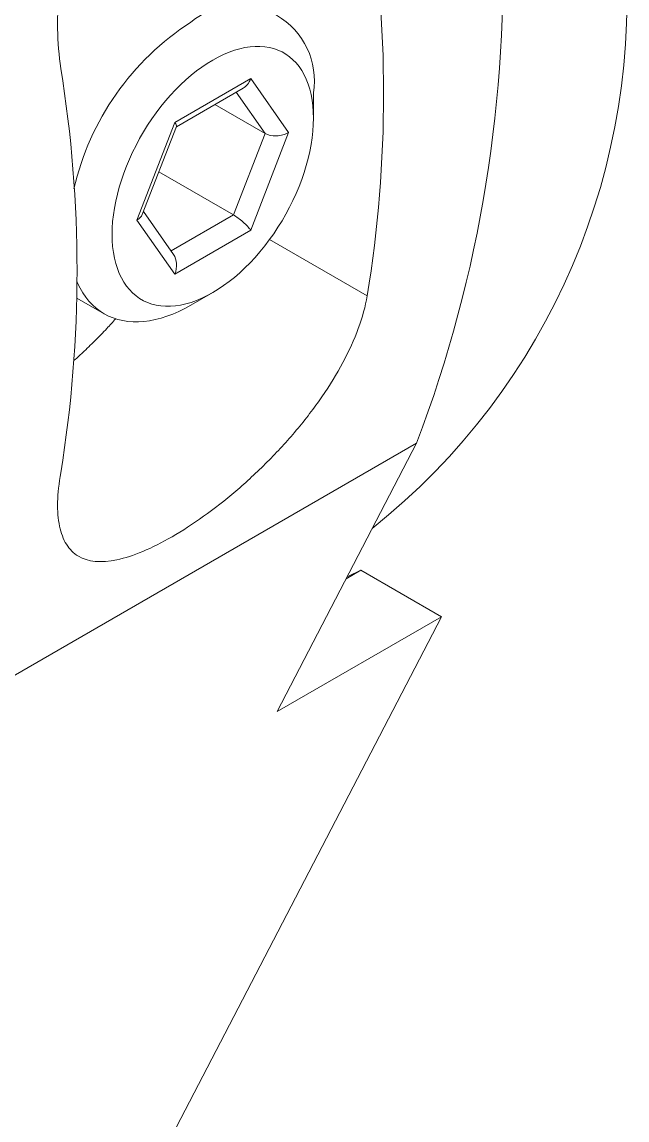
# Model space of a CAD drawing. Header units: inches. Extents: x 0.1 to 10.9, y 0 to 8.5.
# Drawn here: x 9.97 to 10.263, y 6.301 to 6.833 of the extents above; entities that cross this region are included whole.
import ezdxf

# ---------------------------------------------------------------- set-up
doc = ezdxf.new("R2010")
doc.units = ezdxf.units.IN
doc.header["$MEASUREMENT"] = 0

msp = doc.modelspace()

# ---------------------------------------------------------------- linework, layer by layer
at = {"color": 7, "linetype": 'Continuous', "lineweight": 18}
for p, q in [((10.0440247532, 6.7844690145), (10.0807670993, 6.8056799194)), ((10.0807670993, 6.8056799194), (10.0991382724, 6.7795410353)), ((10.0447583366, 6.7823555445), (10.0770482543, 6.8009961172)), ((10.1111862942, 6.7864962103), (10.1111862942, 6.7987423319)), ((10.0633868795, 6.7931095735), (10.0877112472, 6.7790674149)), ((10.0256535801, 6.7371192255), (10.0440247532, 6.7844690145)), ((10.0282467803, 6.7397987246), (10.0448092705, 6.7824868213)), ((10.0724019363, 6.7396092574), (10.0877112472, 6.7790674149)), ((10.0991382724, 6.7795410353), (10.0807670993, 6.7321912463)), ((10.0362668431, 6.7604696027), (10.0724019363, 6.7396092574)), ((10.0434199097, 6.7203999514), (10.0287942177, 6.7412096876)), ((10.0440247532, 6.7109803414), (10.0256535801, 6.7371192255)), ((10.0807670993, 6.7321912463), (10.0440247532, 6.7109803414)), ((10.0517989782, 6.6958693369), (10.0624038561, 6.7019933929)), ((9.996571769, 6.6993373896), (10.0097927378, 6.6917050868)), ((9.9213695874, 6.4906222848), (10.161139348, 6.6290384214)), ((10.161139348, 6.6290384214), (10.0936300223, 6.4989867775)), ((10.1270215616, 6.5633130692), (10.1341610653, 6.567434617)), ((10.1341610653, 6.567434617), (10.1731795352, 6.5449097338)), ((10.0337581016, 6.2763248171), (10.1731795352, 6.5449097338)), ((10.1731795352, 6.5449097338), (10.0936300223, 6.4989867775))]:
    msp.add_line(p, q, dxfattribs=at)
at = {"color": 8, "linetype": 'Continuous', "lineweight": 18}
for p, q in [((10.0877112472, 6.7790674149), (10.0736698493, 6.7990458055)), ((10.0421808077, 6.7221629712), (10.0724019363, 6.7396092574)), ((10.0899356259, 6.7277205302), (10.1372577473, 6.700402051))]:
    msp.add_line(p, q, dxfattribs=at)
at = {"color": 7, "linetype": 'Continuous', "lineweight": 18, "flags": 128}
for points in [[(10.0623959263, 6.8146714464), (10.059754469, 6.8130639362), (10.0571207596, 6.8112958823), (10.0545025231, 6.8093724707), (10.0519074394, 6.8072993432), (10.0493431202, 6.8050825805), (10.0468170871, 6.8027286848), (10.0443367495, 6.8002445605), (10.0419093825, 6.797637494), (10.0395421061, 6.7949151322), (10.0372418639, 6.7920854602), (10.0350154029, 6.7891567781), (10.0328692537, 6.7861376761), (10.0308097112, 6.7830370098), (10.0288428167, 6.779863874), (10.0269743391, 6.7766275759), (10.0252097592, 6.7733376083), (10.0235542527, 6.7700036212), (10.0220126755, 6.7666353938), (10.0205895494, 6.7632428055), (10.0192890486, 6.7598358076), (10.0181149876, 6.7564243932), (10.0170708103, 6.7530185687), (10.0161595794, 6.7496283239), (10.0153839676, 6.746263603), (10.01474625, 6.7429342753), (10.0142482972, 6.7396501064), (10.0138915696, 6.7364207291), (10.0136771136, 6.7332556159), (10.0136055584, 6.7301640505), (10.0136771136, 6.7271551012), (10.0138915696, 6.7242375935), (10.0142482972, 6.7214200852), (10.01474625, 6.7187108403), (10.0153839676, 6.7161178057), (10.0161595794, 6.7136485871), (10.0170708103, 6.7113104271), (10.0181149876, 6.7091101841), (10.0192890486, 6.7070543116), (10.0205895494, 6.70514884), (10.0220126755, 6.7033993582), (10.0235542527, 6.7018109978), (10.0252097592, 6.7003884178), (10.0269743391, 6.6991357909), (10.0288428167, 6.6980567911), (10.0308097112, 6.6971545834), (10.0328692537, 6.6964318141), (10.0350154029, 6.6958906033), (10.0372418639, 6.6955325383), (10.0395421061, 6.6953586695), (10.0419093825, 6.6953695069), (10.0443367495, 6.6955650186), (10.0468170871, 6.6959446312), (10.0493431202, 6.6965072312), (10.0519074394, 6.6972511685), (10.0545025231, 6.6981742608), (10.0571207596, 6.6992738007), (10.059754469, 6.700546563), (10.0623959263, 6.7019888144), (10.0650373835, 6.7035963246), (10.0676710929, 6.7053643785), (10.0702893294, 6.7072877901), (10.0728844131, 6.7093609176), (10.0754487323, 6.7115776803), (10.0779747654, 6.713931576), (10.080455103, 6.7164157003), (10.08288247, 6.7190227668), (10.0852497464, 6.7217451286), (10.0875499886, 6.7245748006), (10.0897764496, 6.7275034827), (10.0919225989, 6.7305225847), (10.0939821413, 6.733623251), (10.0959490359, 6.7367963868), (10.0978175134, 6.7400326849), (10.0995820933, 6.7433226525), (10.1012375998, 6.7466566396), (10.102779177, 6.750024867), (10.1042023031, 6.7534174553), (10.1055028039, 6.7568244532), (10.1066768649, 6.7602358676), (10.1077210422, 6.7636416921), (10.1086322731, 6.7670319369), (10.1094078849, 6.7703966578), (10.1100456025, 6.7737259855), (10.1105435553, 6.7770101544), (10.1109002829, 6.7802395317), (10.1111147389, 6.7834046449), (10.1111862942, 6.7864962103), (10.1111147389, 6.7895051596), (10.1109002829, 6.7924226673), (10.1105435553, 6.7952401756), (10.1100456025, 6.7979494205), (10.1094078849, 6.8005424551), (10.1086322731, 6.8030116737), (10.1077210422, 6.8053498337), (10.1066768649, 6.8075500767), (10.1055028039, 6.8096059492), (10.1042023031, 6.8115114208), (10.102779177, 6.8132609026), (10.1012375998, 6.814849263), (10.0995820933, 6.816271843), (10.0978175134, 6.8175244699), (10.0959490359, 6.8186034697), (10.0939821413, 6.8195056774), (10.0919225989, 6.8202284467), (10.0897764496, 6.8207696575), (10.0875499886, 6.8211277225), (10.0852497464, 6.8213015913), (10.08288247, 6.8212907539), (10.080455103, 6.8210952422), (10.0779747654, 6.8207156296), (10.0754487323, 6.8201530296), (10.0728844131, 6.8194090923), (10.0702893294, 6.818486), (10.0676710929, 6.8173864601), (10.0650373835, 6.8161136978), (10.0623959263, 6.8146714464)], [(10.0517989782, 6.6958693369), (10.0517893245, 6.695863763), (10.0488748534, 6.6942638936), (10.0459674034, 6.6928331164), (10.043073979, 6.6915748782), (10.0402015506, 6.6904922102), (10.0373570382, 6.6895877207), (10.0345472944, 6.6888635887), (10.0317790882, 6.6883215586), (10.0290590883, 6.6879629363), (10.0263938476, 6.6877885858), (10.0237897869, 6.687798927), (10.0212531795, 6.687993935), (10.0187901363, 6.6883731401), (10.016406591, 6.6889356287), (10.0141082859, 6.6896800457), (10.0119007577, 6.6906045977), (10.0097893245, 6.6917070575), (10.0077790731, 6.6929847691), (10.0058748461, 6.6944346544), (10.0040812312, 6.6960532205), (10.0024025492, 6.6978365681), (10.0008428443, 6.699780401), (9.999405874, 6.7018800363), (9.9980951, 6.7041304158), (9.99691368, 6.7065261182), (9.9966342409, 6.7071577966)], [(10.1341610653, 6.567434617), (10.1280983006, 6.5646015907), (10.1275671061, 6.5643640198)]]:
    msp.add_lwpolyline(points, dxfattribs=at)
at = {"color": 7, "linetype": 'Continuous', "lineweight": 18}
for centre, radius, start, end in [((9.5620525863, 6.8566862898), 0.6408810342407186, 339.1936352847, 25.5214158201), ((9.5334045255, 6.7983869484), 0.611751382240951, 350.7831718551, 9.2168281449), ((9.9350572398, 6.8440967879), 0.3280580684485441, 308.5852510021, 5.1323336384), ((10.0749760473, 6.8046162165), 0.0366835725839959, 350.7859630095, 129.2032852357), ((10.1231295648, 6.7227195129), 0.1313796701110966, 122.8886568953, 167.0096233865), ((9.3831061155, 6.7126640966), 0.6135341197300188, 350.8101854553, 9.1898145447)]:
    msp.add_arc(centre, radius, start, end, dxfattribs=at)
for centre, major_axis, ratio, start_param, end_param in [((10.0754637985, 6.8087414498), (0.001847180953577165, 0.008365941311340386), 0.6978875543, 3.709807900422199, 4.495206063819712), ((10.0387214523, 6.7875305449), (0.006019104155248201, -0.005159758710216344), 0.2184430916, 0.0767683810096249, 0.7087110464496633), ((10.0938349715, 6.7826025658), (0.008081748548944388, 0.0009847972597052388), 0.5656819489, 3.786495017369471, 5.357291344164862), ((10.0203502793, 6.7401807559), (0.008081748548944388, 0.0009847972597052388), 0.5656819489, 5.357291344164643, 5.989234009605244), ((10.0754637985, 6.7352527768), (0.006019104155246425, -0.005159758710216345), 0.2184430916, 0.7087110464501698, 2.279507373245675), ((10.0387214523, 6.7140418718), (0.001847180953577166, 0.008365941311341274), 0.6978875543, 4.495206063819815, 5.715051324409274)]:
    msp.add_ellipse(centre, major_axis=major_axis, ratio=ratio, start_param=start_param, end_param=end_param, dxfattribs=at)
for points, knots in [([(9.988765323299248, 6.810648994069799), (9.987847729233039, 6.816842032364988), (9.987347136906862, 6.82323725405826), (9.987137291969018, 6.836406743338417), (9.987436498864529, 6.843250130236625), (9.988854580505777, 6.856978221356314), (9.989959265213612, 6.863814282652493), (9.99298524110544, 6.877421924824153), (9.994933033427342, 6.884250941492655), (9.999571107813221, 6.897295512262189), (10.00226590471965, 6.903565555440615), (10.0084847813527, 6.915570278937363), (10.01201495182243, 6.921283138422582), (10.02347891859343, 6.936763897398319), (10.03264807900613, 6.945284467138335), (10.04739894460653, 6.953831514950466), (10.05257390937706, 6.956040510114251), (10.06296359311681, 6.958969770003957), (10.06816506098759, 6.959709047174145), (10.08374777867487, 6.959818147195536), (10.0938220230629, 6.957043148355015), (10.10729771560504, 6.949142995492863), (10.11143941855639, 6.945941994989935), (10.11901174498471, 6.938466875306784), (10.1224698657002, 6.934138505370867), (10.13134663161054, 6.91996002396296), (10.13542240123643, 6.908758988639454), (10.13725774734842, 6.896371845811184)], [0, 0, 0, 0, 0.0624999999999998, 0.0624999999999998, 0.1249999999999996, 0.1249999999999996, 0.1874999999999994, 0.1874999999999994, 0.2499999999999993, 0.2499999999999993, 0.3124999999999991, 0.3124999999999991, 0.3749999999999989, 0.3749999999999989, 0.4999999999999989, 0.4999999999999989, 0.562499999999999, 0.562499999999999, 0.6249999999999993, 0.6249999999999993, 0.7499999999999994, 0.7499999999999994, 0.8124999999999996, 0.8124999999999996, 0.8749999999999996, 0.8749999999999996, 1, 1, 1, 1]), ([(10.13725774734842, 6.700402050958604), (10.13634015328221, 6.695268444221626), (10.13487751611752, 6.690006570789438), (10.13093107774943, 6.679236452789739), (10.12841576260162, 6.673672397954237), (10.12248431983632, 6.662549814751665), (10.1190995492462, 6.65703001901783), (10.11153682485413, 6.646041386008185), (10.10731363419329, 6.640525928840851), (10.09841527711411, 6.629940766920168), (10.09371683805601, 6.624827401735322), (10.08384652123375, 6.614930609791223), (10.07867895496928, 6.610162998778129), (10.06321682421126, 6.596990330742997), (10.05252677065497, 6.589347753926167), (10.03776122175872, 6.580809182600302), (10.03294985783661, 6.578390285134621), (10.02397719709076, 6.574642995282802), (10.01981665391325, 6.573302805077984), (10.00824418223097, 6.570878639315462), (10.00196966375929, 6.57146010307518), (9.994939140957731, 6.575639538643788), (9.993028387982772, 6.577552639139068), (9.989990325158013, 6.582410184160526), (9.988859465335512, 6.585395054980107), (9.98673294754527, 6.595676701094747), (9.98692997718725, 6.604411101904705), (9.988765323299248, 6.614679199217219)], [0, 0, 0, 0, 0.0625000000000001, 0.0625000000000001, 0.1250000000000001, 0.1250000000000001, 0.1875000000000002, 0.1875000000000002, 0.2500000000000003, 0.2500000000000003, 0.3125000000000003, 0.3125000000000003, 0.3750000000000004, 0.3750000000000004, 0.5000000000000001, 0.5000000000000001, 0.5625000000000003, 0.5625000000000003, 0.6250000000000003, 0.6250000000000003, 0.7500000000000004, 0.7500000000000004, 0.8125000000000003, 0.8125000000000003, 0.8750000000000002, 0.8750000000000002, 1, 1, 1, 1]), ([(9.995319671025515, 6.669206685741443), (9.996651088445148, 6.670407741418612), (10.00004751987277, 6.673471621452106), (10.00531951304204, 6.678606318789829), (10.01072346406129, 6.684101613747559), (10.01397163431047, 6.68772115026882), (10.01539610142072, 6.689308478005173)], [0, 0, 0, 0, 0.1884943954367256, 0.4808471626941926, 0.7723283925386809, 1, 1, 1, 1])]:
    msp.add_open_spline(points, degree=3, knots=knots, dxfattribs=at)

doc.saveas('drawing.dxf')
